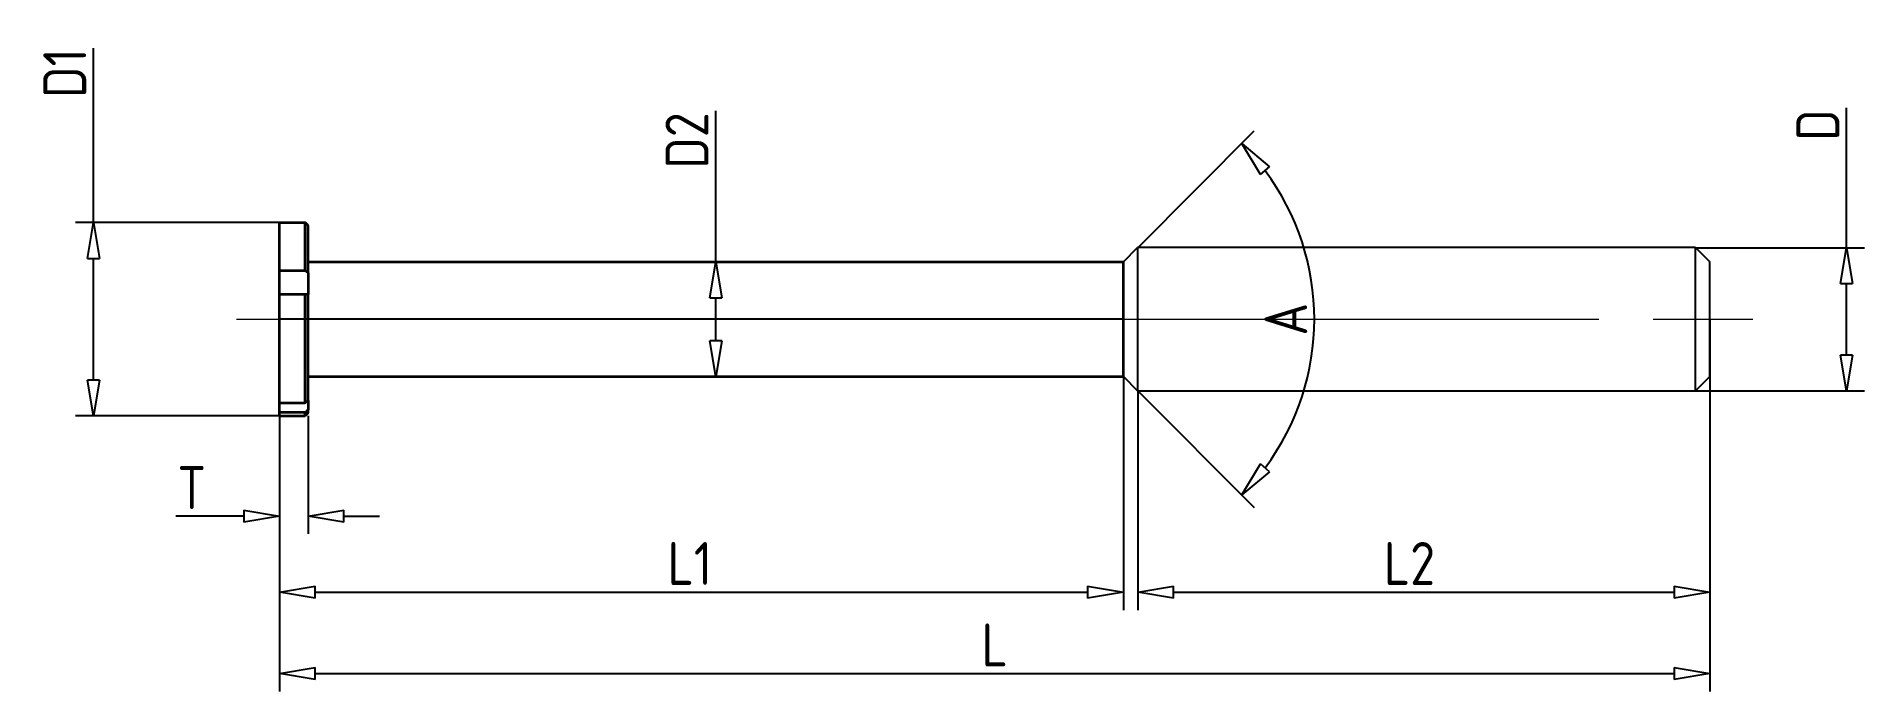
# Model space of a CAD drawing. Header units: millimetres. Extents: x -15 to 113, y -25 to 21.
import ezdxf

# ---------------------------------------------------------------- set-up
doc = ezdxf.new("R2010")
doc.units = ezdxf.units.MM
doc.linetypes.add('CENTER', pattern=[50.8, 31.75, -6.35, 6.35, -6.35])
doc.layers.add('中心线', color=1, linetype='CENTER', lineweight=15)
doc.styles.add('工程字', font='gbenor.shx', dxfattribs={"bigfont": 'gbcbig.shx'})
doc.dimstyles.new('ZQH', dxfattribs={"dimtxt": 3, "dimasz": 2.5, "dimexe": 1.25, "dimexo": 0, "dimgap": 0.5, "dimtad": 1, "dimdec": 3, "dimdsep": 46, "dimtxsty": '工程字', "dimblk": 'CLOSEDBLANK', "dimcen": -0.8, "dimclrd": 3, "dimclre": 3, "dimclrt": 3, "dimadec": 1, "dimazin": 2, "dimtfac": 1, "dimtdec": 3, "dimtofl": 0, "dimtmove": 0, "dimatfit": 3, "dimldrblk": 'CLOSEDBLANK', "dimfxl": 1, "dimtolj": 1, "dimtzin": 0, "dimarcsym": 0})

# ---------------------------------------------------------------- blocks, each defined once
blk = doc.blocks.new('_ClosedBlank')
at = {"color": 0, "linetype": 'ByBlock', "lineweight": -2}
for p, q in [((-1, 0.167), (0, 0)), ((-1, 0.167), (-1, -0.167)), ((0, 0), (-1, -0.167))]:
    blk.add_line(p, q, dxfattribs=at)
blk = doc.blocks.new('*D11')
at = {"color": 0, "lineweight": -2, "transparency": 16777216}
for p, q in [((111.86, 6.22), (111.86, 15.98)), ((101.3, 6.22), (113.11, 6.22)), ((111.86, -1.28), (111.86, 3.72)), ((101.3, -3.78), (113.11, -3.78))]:
    blk.add_line(p, q, dxfattribs=at)
at = {"layer": 'Defpoints', "color": 0, "transparency": 16777216}
for p in [(101.3, 6.22), (101.3, -3.78), (111.86, -3.78)]:
    blk.add_point(p, dxfattribs=at)
at = {"color": 0, "lineweight": -2, "transparency": 16777216, "xscale": 2.5, "yscale": 2.5, "zscale": 2.5}
for p, rotation in [((111.86, 6.22), 90), ((111.86, -3.78), 270)]:
    blk.add_blockref('_ClosedBlank', p, dxfattribs=dict(at, rotation=rotation))
at = {"color": 0, "transparency": 16777216, "insert": (109.85, 14.79), "char_height": 3, "attachment_point": 5, "rotation": 90, "style": '工程字'}
blk.add_mtext('\\A1;D', dxfattribs=at)
blk = doc.blocks.new('*D12')
at = {"color": 0, "lineweight": -2, "transparency": 16777216}
for p, q in [((62.3, -3.78), (62.3, -19.09)), ((102.3, -2.78), (102.3, -19.09)), ((64.8, -17.84), (99.8, -17.84))]:
    blk.add_line(p, q, dxfattribs=at)
at = {"layer": 'Defpoints', "color": 0, "transparency": 16777216}
for p in [(62.3, -3.78), (102.3, -2.78), (102.3, -17.84)]:
    blk.add_point(p, dxfattribs=at)
at = {"color": 0, "lineweight": -2, "transparency": 16777216, "xscale": 2.5, "yscale": 2.5, "zscale": 2.5, "rotation": 180}
blk.add_blockref('_ClosedBlank', (62.3, -17.84), dxfattribs=at)
at = {"color": 0, "lineweight": -2, "transparency": 16777216, "xscale": 2.5, "yscale": 2.5, "zscale": 2.5}
blk.add_blockref('_ClosedBlank', (102.3, -17.84), dxfattribs=at)
at = {"color": 0, "transparency": 16777216, "insert": (81.3, -15.84), "char_height": 3, "attachment_point": 5, "style": '工程字'}
blk.add_mtext('\\A1;L2', dxfattribs=at)
blk = doc.blocks.new('*D13')
at = {"color": 0, "lineweight": -2, "transparency": 16777216}
for p, q in [((2.3, -5.53), (2.3, -13.78)), ((4.3, -5.53), (4.3, -13.78)), ((-0.2, -12.53), (-4.95, -12.53)), ((6.8, -12.53), (9.3, -12.53))]:
    blk.add_line(p, q, dxfattribs=at)
at = {"layer": 'Defpoints', "color": 0, "transparency": 16777216}
for p in [(2.3, -5.53), (4.3, -5.53), (4.3, -12.53)]:
    blk.add_point(p, dxfattribs=at)
at = {"color": 0, "lineweight": -2, "transparency": 16777216, "xscale": 2.5, "yscale": 2.5, "zscale": 2.5}
blk.add_blockref('_ClosedBlank', (2.3, -12.53), dxfattribs=at)
at = {"color": 0, "lineweight": -2, "transparency": 16777216, "xscale": 2.5, "yscale": 2.5, "zscale": 2.5, "rotation": 180}
blk.add_blockref('_ClosedBlank', (4.3, -12.53), dxfattribs=at)
at = {"color": 0, "transparency": 16777216, "insert": (-3.83, -10.53), "char_height": 3, "attachment_point": 5, "style": '工程字'}
blk.add_mtext('\\A1;T', dxfattribs=at)
blk = doc.blocks.new('*D14')
at = {"color": 0, "lineweight": -2, "transparency": 16777216}
for p, q in [((2.3, -2.78), (2.3, -19.09)), ((61.3, -2.78), (61.3, -19.09)), ((4.8, -17.84), (58.8, -17.84))]:
    blk.add_line(p, q, dxfattribs=at)
at = {"layer": 'Defpoints', "color": 0, "transparency": 16777216}
for p in [(2.3, -2.78), (61.3, -2.78), (61.3, -17.84)]:
    blk.add_point(p, dxfattribs=at)
at = {"color": 0, "lineweight": -2, "transparency": 16777216, "xscale": 2.5, "yscale": 2.5, "zscale": 2.5, "rotation": 180}
blk.add_blockref('_ClosedBlank', (2.3, -17.84), dxfattribs=at)
at = {"color": 0, "lineweight": -2, "transparency": 16777216, "xscale": 2.5, "yscale": 2.5, "zscale": 2.5}
blk.add_blockref('_ClosedBlank', (61.3, -17.84), dxfattribs=at)
at = {"color": 0, "transparency": 16777216, "insert": (30.99, -15.84), "char_height": 3, "attachment_point": 5, "style": '工程字'}
blk.add_mtext('\\A1;L1', dxfattribs=at)
blk = doc.blocks.new('*D15')
at = {"color": 0, "lineweight": -2, "transparency": 16777216}
for p, q in [((2.3, 1.22), (2.3, -24.78)), ((102.3, 1.22), (102.3, -24.78)), ((4.8, -23.53), (99.8, -23.53))]:
    blk.add_line(p, q, dxfattribs=at)
at = {"layer": 'Defpoints', "color": 0, "transparency": 16777216}
for p in [(2.3, 1.22), (102.3, 1.22), (102.3, -23.53)]:
    blk.add_point(p, dxfattribs=at)
at = {"color": 0, "lineweight": -2, "transparency": 16777216, "xscale": 2.5, "yscale": 2.5, "zscale": 2.5, "rotation": 180}
blk.add_blockref('_ClosedBlank', (2.3, -23.53), dxfattribs=at)
at = {"color": 0, "lineweight": -2, "transparency": 16777216, "xscale": 2.5, "yscale": 2.5, "zscale": 2.5}
blk.add_blockref('_ClosedBlank', (102.3, -23.53), dxfattribs=at)
at = {"color": 0, "transparency": 16777216, "insert": (52.3, -21.53), "char_height": 3, "attachment_point": 5, "style": '工程字'}
blk.add_mtext('\\A1;L', dxfattribs=at)
blk = doc.blocks.new('*D16')
at = {"color": 0, "lineweight": -2, "transparency": 16777216}
for p, q in [((-10.7, 7.97), (-10.7, 20.17)), ((2.3, 7.97), (-11.95, 7.97)), ((-10.7, -3.03), (-10.7, 5.47)), ((2.3, -5.53), (-11.95, -5.53))]:
    blk.add_line(p, q, dxfattribs=at)
at = {"layer": 'Defpoints', "color": 0, "transparency": 16777216}
for p in [(2.3, 7.97), (-10.7, -5.53), (2.3, -5.53)]:
    blk.add_point(p, dxfattribs=at)
at = {"color": 0, "lineweight": -2, "transparency": 16777216, "xscale": 2.5, "yscale": 2.5, "zscale": 2.5}
for p, rotation in [((-10.7, 7.97), 90), ((-10.7, -5.53), 270)]:
    blk.add_blockref('_ClosedBlank', p, dxfattribs=dict(at, rotation=rotation))
at = {"color": 0, "transparency": 16777216, "insert": (-12.71, 18.42), "char_height": 3, "attachment_point": 5, "rotation": 90, "style": '工程字'}
blk.add_mtext('\\A1;D1', dxfattribs=at)
blk = doc.blocks.new('*D17')
at = {"color": 0, "lineweight": -2, "transparency": 16777216}
for p, q in [((32.8, 5.22), (32.8, 15.79)), ((4.3, 5.22), (34.05, 5.22)), ((32.8, -0.28), (32.8, 2.72)), ((4.3, -2.78), (34.05, -2.78))]:
    blk.add_line(p, q, dxfattribs=at)
at = {"layer": 'Defpoints', "color": 0, "transparency": 16777216}
for p in [(4.3, 5.22), (4.3, -2.78), (32.8, -2.78)]:
    blk.add_point(p, dxfattribs=at)
at = {"color": 0, "lineweight": -2, "transparency": 16777216, "xscale": 2.5, "yscale": 2.5, "zscale": 2.5}
for p, rotation in [((32.8, 5.22), 90), ((32.8, -2.78), 270)]:
    blk.add_blockref('_ClosedBlank', p, dxfattribs=dict(at, rotation=rotation))
at = {"color": 0, "transparency": 16777216, "insert": (30.79, 13.71), "char_height": 3, "attachment_point": 5, "rotation": 90, "style": '工程字'}
blk.add_mtext('\\A1;D2', dxfattribs=at)
blk = doc.blocks.new('*D18')
at = {"color": 0, "lineweight": -2, "transparency": 16777216}
for p, q in [((62.3, 6.22), (70.45, 14.38)), ((62.3, -3.78), (70.45, -11.93))]:
    blk.add_line(p, q, dxfattribs=at)
at = {"lineweight": -2, "transparency": 16777216}
blk.add_arc((57.3, 1.22), 17.35, 323.2622, 36.7378, dxfattribs=at)
at = {"layer": 'Defpoints', "color": 0, "transparency": 16777216}
for p in [(61.3, 5.22, -1), (62.3, 6.22, -1), (61.3, -2.78, -1), (62.3, -3.78, -1), (74.06, -3.27)]:
    blk.add_point(p, dxfattribs=at)
at = {"lineweight": -2, "transparency": 16777216, "xscale": 2.5, "yscale": 2.5, "zscale": 2.5}
for p, rotation in [((69.57, 13.49), 130.8689066104343), ((69.57, -11.05), 229.1310933895656)]:
    blk.add_blockref('_ClosedBlank', p, dxfattribs=dict(at, rotation=rotation))
at = {"color": 0, "transparency": 16777216, "insert": (72.65, 1.22), "char_height": 3, "attachment_point": 5, "rotation": 90, "style": '工程字'}
blk.add_mtext('\\A1;A', dxfattribs=at)

msp = doc.modelspace()

# ---------------------------------------------------------------- linework, layer by layer
at = {"lineweight": 35}
for p, q in [((2.2979, 4.6205, -1), (2.2979, 7.9732, -1)), ((2.2979, 7.9731, -1), (2.2979, 7.9732, -1)), ((2.2979, 7.9732, -1), (4.0979, 7.9732, -1)), ((2.2979, 4.6205, -1), (2.2979, 7.9731, -1)), ((4.0979, 4.6205, -1), (4.0979, 7.9732, -1)), ((4.2979, 7.7732, -1), (4.0979, 7.9732, -1)), ((4.2979, 4.4741, -1), (4.2979, 7.7732, -1)), ((61.2979, -2.7768, -1), (61.2979, 5.2232, -1)), ((2.2979, 2.9452, -1), (2.2979, 4.6205, -1)), ((2.2979, 4.6205, -1), (2.2979, 4.6205, -1)), ((2.2979, 4.6205, -1), (4.0979, 4.6205, -1)), ((4.2979, 4.4741, -1), (4.2979, 2.9452, -1)), ((2.2979, -4.6096, -1), (2.2979, 2.9452, -1)), ((4.0979, 2.9452, -1), (2.2979, 2.9452, -1)), ((2.2979, 2.9452, -1), (2.2979, 2.9452, -1)), ((2.2979, -4.6096, -1), (2.2979, 2.9452, -1)), ((4.0979, -4.6096, -1), (4.0979, 2.9452, -1)), ((4.2979, -4.4631, -1), (4.2979, 2.9452, -1)), ((2.2979, -4.6096, -1), (2.2979, -4.6096, -1)), ((2.2979, -4.6096, -1), (4.0979, -4.6096, -1)), ((2.2979, -5.3035, -1), (2.2979, -4.6096, -1)), ((4.2979, -4.4631, -1), (4.2979, -5.0964, -1)), ((4.2979, -5.3268, -1), (4.2979, -5.0964, -1)), ((2.2979, -5.5268, -1), (2.2979, -5.3035, -1)), ((2.2979, -5.5268, -1), (2.2979, -5.3035, -1)), ((4.0979, -5.3035, -1), (2.2979, -5.3035, -1)), ((2.2979, -5.3035, -1), (2.2979, -5.3035, -1)), ((2.2979, -5.5268, -1), (2.2979, -5.5268, -1)), ((2.2979, -5.5268, -1), (4.0979, -5.5268, -1)), ((4.0979, -5.5268, -1), (4.0979, -5.3035, -1)), ((4.2979, -5.3268, -1), (4.0979, -5.5268, -1))]:
    msp.add_line(p, q, dxfattribs=at)
at = {"color": 0, "lineweight": 35}
for p, q in [((4.2979, 5.2232, -1), (61.2979, 5.2232, -1)), ((4.2979, -2.7768, -1), (61.2979, -2.7768, -1))]:
    msp.add_line(p, q, dxfattribs=at)
for p, q in [((61.2979, 5.2232, -1), (62.2979, 6.2232, -1)), ((62.2979, 6.2232, -1), (62.2979, -3.7768, -1)), ((101.2979, 6.2232, -1), (62.2979, 6.2232, -1)), ((101.2979, 6.2232, -1), (102.2979, 5.2232, -1)), ((101.2979, -3.7768, -1), (101.2979, 6.2232, -1)), ((102.2979, -2.7768, -1), (102.2979, 5.2232, -1)), ((61.2979, -2.7768, -1), (62.2979, -3.7768, -1)), ((62.2979, -3.7768, -1), (101.2979, -3.7768, -1)), ((102.2979, -2.7768, -1), (101.2979, -3.7768, -1))]:
    msp.add_line(p, q)
at = {"color": 0, "elevation": -1}
msp.add_lwpolyline([(2.2979, 1.2232), (2.2979, 7.9731), (2.2979, 7.9732), (2.2979, 7.9732), (4.0979, 7.9732), (4.0979, 7.9732), (4.2979, 7.7732), (4.2979, 5.2232), (61.2979, 5.2232), (61.2979, 1.2232), (2.2979, 1.2232)], dxfattribs=at)
at = {"color": 0, "extrusion": (0, -1.22465e-16, -1), "elevation": 1}
msp.add_lwpolyline([(-2.2979, 1.2232), (-2.2979, -5.5268), (-2.2979, -5.5268), (-2.2979, -5.5268), (-4.0979, -5.5268), (-4.0979, -5.5268), (-4.2979, -5.3268), (-4.2979, -2.7768), (-61.2979, -2.7768), (-61.2979, 1.2232), (-2.2979, 1.2232)], dxfattribs=at)
at = {"lineweight": 35}
for points, weights in [([(4.0979, 4.6205, -1), (4.1995, 4.5462, -1), (4.2979, 4.4741, -1)], [1, 1.00012121587, 1]), ([(4.2979, 2.9452, -1), (4.1995, 2.9452, -1), (4.0979, 2.9452, -1)], [1, 1.00012121579, 1]), ([(4.0979, -4.6096, -1), (4.1995, -4.5353, -1), (4.2979, -4.4631, -1)], [1, 1.00012121584, 1]), ([(4.2979, -5.0964, -1), (4.1995, -5.1984, -1), (4.0979, -5.3035, -1)], [1, 1.00012121579, 1])]:
    msp.add_rational_spline(points, weights, degree=2, dxfattribs=at)
at = {"layer": '中心线'}
for p, q in [((-0.7021, 1.2232, -1), (105.2979, 1.2232, 1)), ((60.2393, 1.2232, -1), (104.0402, 1.2232, -1))]:
    msp.add_line(p, q, dxfattribs=at)

# ---------------------------------------------------------------- dimensions: what is measured, and where the dimension line sits
for base, p1, p2, text, picture, middle in [((-10.7021, -5.5268, -1), (2.2979, 7.9732, -1), (2.2979, -5.5268, -1), 'D1', '*D16', (-10.7021, 18.4238, -1)), ((32.7996, -2.7768, -1), (4.2979, 5.2232, -1), (4.2979, -2.7768, -1), 'D2', '*D17', (32.7996, 13.7113, -1)), ((111.8568, -3.7768, -1), (101.2979, 6.2232, -1), (101.2979, -3.7768, -1), 'D', '*D11', (111.8568, 14.7858, -1))]:
    dim = msp.add_linear_dim(base=base, p1=p1, p2=p2, angle=90, text=text, dimstyle='ZQH', override={"dimclrd": 0, "dimclre": 0, "dimclrt": 0})
    dim.commit()
    dim.dimension.update_dxf_attribs({"geometry": picture, "text_midpoint": middle, "dimtype": 160})
dim = msp.add_angular_dim_2l(base=(74.0585, -3.2678), line1=((61.2979, -2.7768, -1), (62.2979, -3.7768, -1)), line2=((61.2979, 5.2232, -1), (62.2979, 6.2232, -1)), text='A', dimstyle='ZQH', override={"dimclrd": 256, "dimclre": 0, "dimclrt": 0})
dim.commit()
dim.dimension.update_dxf_attribs({"geometry": '*D18', "text_midpoint": (72.6497, 1.2232)})
dim = msp.add_linear_dim(base=(102.2979, -23.5268, -1), p1=(2.2979, 1.2232, -1), p2=(102.2979, 1.2232, -1), text='L', dimstyle='ZQH', override={"dimclrd": 0, "dimclre": 0, "dimclrt": 0})
dim.commit()
dim.dimension.update_dxf_attribs({"geometry": '*D15', "text_midpoint": (52.2979, -21.5268, -1)})
for base, p1, p2, text, picture, middle in [((61.2979, -17.8392, -1), (2.2979, -2.7768, -1), (61.2979, -2.7768, -1), 'L1', '*D14', (30.9902, -17.8392, -1)), ((102.2979, -17.8392, -1), (62.2979, -3.7768, -1), (102.2979, -2.7768, -1), 'L2', '*D12', (81.2979, -17.8392, -1)), ((4.2979, -12.5268, -1), (2.2979, -5.5268, -1), (4.2979, -5.5268, -1), 'T', '*D13', (-3.8271, -12.5268, -1))]:
    dim = msp.add_linear_dim(base=base, p1=p1, p2=p2, text=text, dimstyle='ZQH', override={"dimclrd": 0, "dimclre": 0, "dimclrt": 0})
    dim.commit()
    dim.dimension.update_dxf_attribs({"geometry": picture, "text_midpoint": middle, "dimtype": 160})

doc.saveas('drawing.dxf')
